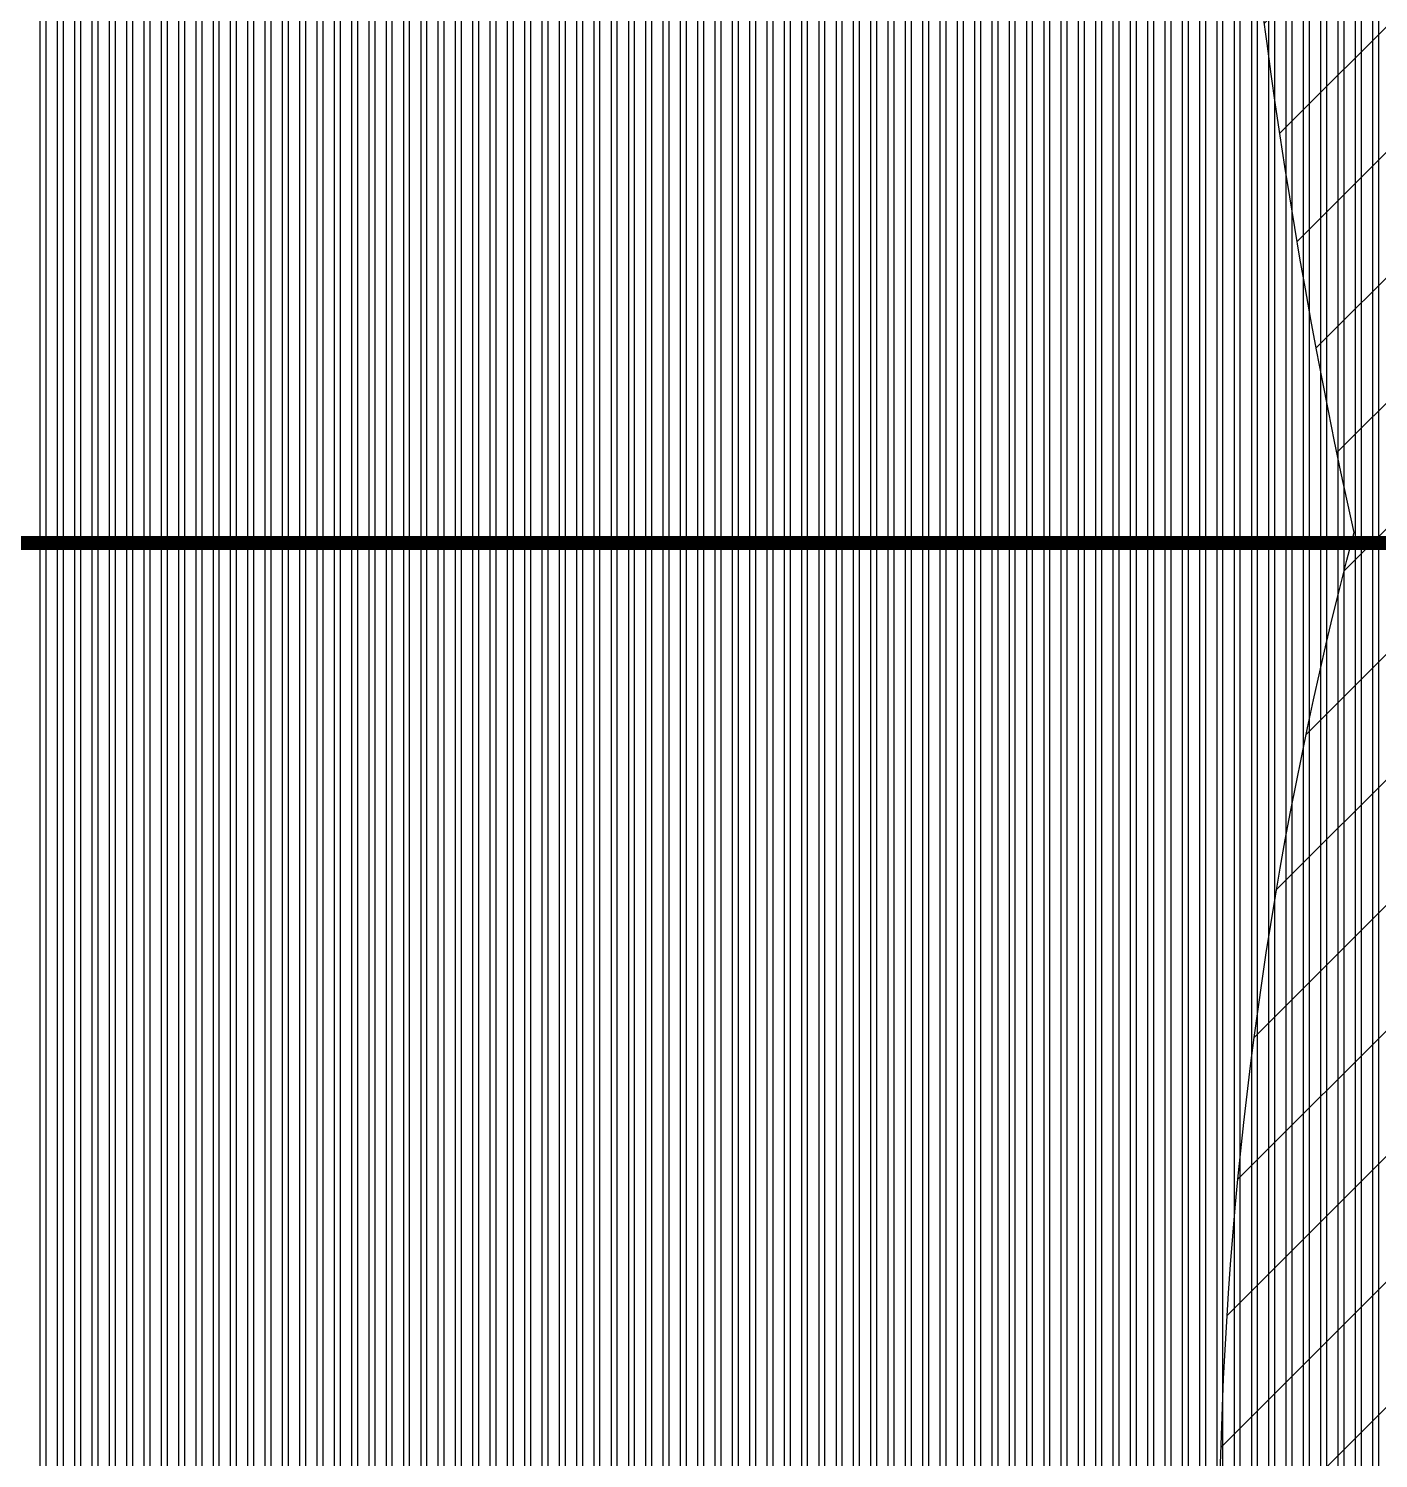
# Model space of a CAD drawing. Header units: millimetres. Extents: x -107267 to 109426, y -98906 to 83910.
# Drawn here: x 18106 to 22934, y -10897 to -5781 of the extents above; entities that cross this region are included whole.
import ezdxf

# ---------------------------------------------------------------- set-up
doc = ezdxf.new("R2010")
doc.units = ezdxf.units.MM
doc.linetypes.add('ACAD_ISO10W100', pattern=[18, 12, -3, 0, -3])
doc.layers.add('00 - ZONA DE PROTEÇÃO', color=4, linetype='Continuous')
doc.layers.add('Top (Plan) View-MISC', color=7, linetype='Continuous')
doc.layers.add('000-M3G-MALHA NOVA', color=5, linetype='ACAD_ISO10W100', lineweight=0)

# ---------------------------------------------------------------- blocks, each defined once
blk = doc.blocks.new('*U481')
at = {"layer": 'Top (Plan) View-MISC', "color": 0, "linetype": 'ByBlock', "lineweight": -2}
for p, q in [((18105.6, -7621.9), (18146.3, -7621.9)), ((18167.5, -7621.9), (18208.2, -7621.9)), ((18229.4, -7621.9), (18270.1, -7621.9)), ((18291.3, -7621.9), (18332, -7621.9)), ((18353.2, -7621.9), (18393.9, -7621.9)), ((18415.1, -7621.9), (18455.7, -7621.9)), ((18477, -7621.9), (18517.6, -7621.9)), ((18538.9, -7621.9), (18579.5, -7621.9)), ((18600.8, -7621.9), (18641.4, -7621.9)), ((18662.7, -7621.9), (18703.3, -7621.9)), ((18724.6, -7621.9), (18765.2, -7621.9)), ((18786.5, -7621.9), (18827.1, -7621.9)), ((18848.3, -7621.9), (18889, -7621.9)), ((18910.2, -7621.9), (18950.9, -7621.9)), ((18972.1, -7621.9), (19012.8, -7621.9)), ((19034, -7621.9), (19074.7, -7621.9)), ((19095.9, -7621.9), (19136.6, -7621.9)), ((19157.8, -7621.9), (19198.5, -7621.9)), ((19219.7, -7621.9), (19260.4, -7621.9)), ((19281.6, -7621.9), (19322.3, -7621.9)), ((19343.5, -7621.9), (19384.2, -7621.9)), ((19405.4, -7621.9), (19446.1, -7621.9)), ((19467.3, -7621.9), (19508, -7621.9)), ((19529.2, -7621.9), (19569.9, -7621.9)), ((19591.1, -7621.9), (19631.8, -7621.9)), ((19653, -7621.9), (19693.7, -7621.9)), ((19714.9, -7621.9), (19755.6, -7621.9)), ((19776.8, -7621.9), (19817.5, -7621.9)), ((19838.7, -7621.9), (19879.4, -7621.9)), ((19900.6, -7621.9), (19941.3, -7621.9)), ((19962.5, -7621.9), (20003.2, -7621.9)), ((20024.4, -7621.9), (20065.1, -7621.9)), ((20086.3, -7621.9), (20127, -7621.9)), ((20148.2, -7621.9), (20188.9, -7621.9)), ((20210.1, -7621.9), (20250.8, -7621.9)), ((20272, -7621.9), (20312.7, -7621.9)), ((20333.9, -7621.9), (20374.6, -7621.9)), ((20395.8, -7621.9), (20436.5, -7621.9)), ((20457.7, -7621.9), (20498.4, -7621.9)), ((20519.6, -7621.9), (20560.3, -7621.9)), ((20581.5, -7621.9), (20622.2, -7621.9)), ((20643.4, -7621.9), (20684.1, -7621.9)), ((20705.3, -7621.9), (20746, -7621.9)), ((20767.2, -7621.9), (20807.9, -7621.9)), ((20829.1, -7621.9), (20869.8, -7621.9)), ((20891, -7621.9), (20931.7, -7621.9)), ((20952.9, -7621.9), (20993.6, -7621.9)), ((21014.8, -7621.9), (21055.5, -7621.9)), ((21076.7, -7621.9), (21117.4, -7621.9)), ((21138.6, -7621.9), (21179.3, -7621.9)), ((21200.5, -7621.9), (21241.2, -7621.9)), ((21262.4, -7621.9), (21303.1, -7621.9)), ((21324.3, -7621.9), (21365, -7621.9)), ((21386.2, -7621.9), (21426.9, -7621.9)), ((21448.1, -7621.9), (21488.8, -7621.9)), ((21510, -7621.9), (21550.7, -7621.9)), ((21571.9, -7621.9), (21612.6, -7621.9)), ((21633.8, -7621.9), (21674.5, -7621.9)), ((21695.7, -7621.9), (21736.4, -7621.9)), ((21757.6, -7621.9), (21798.3, -7621.9)), ((21819.5, -7621.9), (21860.2, -7621.9)), ((21881.4, -7621.9), (21922.1, -7621.9)), ((21943.3, -7621.9), (21984, -7621.9)), ((22005.2, -7621.9), (22045.9, -7621.9)), ((22067.1, -7621.9), (22107.8, -7621.9)), ((22129, -7621.9), (22169.7, -7621.9)), ((22190.9, -7621.9), (22231.6, -7621.9)), ((22252.8, -7621.9), (22293.5, -7621.9)), ((22314.7, -7621.9), (22355.4, -7621.9)), ((22376.6, -7621.9), (22417.3, -7621.9)), ((22438.5, -7621.9), (22479.2, -7621.9)), ((22500.4, -7621.9), (22541.1, -7621.9)), ((22562.3, -7621.9), (22603, -7621.9)), ((22624.2, -7621.9), (22664.9, -7621.9)), ((22686.1, -7621.9), (22726.8, -7621.9)), ((22748, -7621.9), (22788.7, -7621.9)), ((22809.9, -7621.9), (22850.6, -7621.9)), ((22871.8, -7621.9), (22912.5, -7621.9))]:
    blk.add_line(p, q, dxfattribs=at)
blk = doc.blocks.new('*U492')
at = {"layer": 'Top (Plan) View-MISC', "color": 0, "linetype": 'ByBlock', "lineweight": -2}
for p, q in [((22912.5, -381.9), (22912.5, -7621.9)), ((22933.7, -381.9), (22933.7, -7621.9)), ((22912.5, -7621.9), (22912.5, -14861.9)), ((22912.5, -7621.9), (22933.7, -7621.9)), ((22933.7, -7621.9), (22933.7, -14861.9))]:
    blk.add_line(p, q, dxfattribs=at)
blk = doc.blocks.new('*U493')
at = {"layer": 'Top (Plan) View-MISC', "color": 0, "linetype": 'ByBlock', "lineweight": -2}
for p, q in [((22850.6, -381.9), (22850.6, -7621.9)), ((22871.8, -381.9), (22871.8, -7621.9)), ((22850.6, -7621.9), (22850.6, -14861.9)), ((22850.6, -7621.9), (22871.8, -7621.9)), ((22871.8, -7621.9), (22871.8, -14861.9))]:
    blk.add_line(p, q, dxfattribs=at)
blk = doc.blocks.new('*U494')
at = {"layer": 'Top (Plan) View-MISC', "color": 0, "linetype": 'ByBlock', "lineweight": -2}
for p, q in [((22788.7, -381.9), (22788.7, -7621.9)), ((22809.9, -381.9), (22809.9, -7621.9)), ((22788.7, -7621.9), (22788.7, -14861.9)), ((22788.7, -7621.9), (22809.9, -7621.9)), ((22809.9, -7621.9), (22809.9, -14861.9))]:
    blk.add_line(p, q, dxfattribs=at)
blk = doc.blocks.new('*U495')
at = {"layer": 'Top (Plan) View-MISC', "color": 0, "linetype": 'ByBlock', "lineweight": -2}
for p, q in [((22726.8, -381.9), (22726.8, -7621.9)), ((22748, -381.9), (22748, -7621.9)), ((22726.8, -7621.9), (22726.8, -14861.9)), ((22726.8, -7621.9), (22748, -7621.9)), ((22748, -7621.9), (22748, -14861.9))]:
    blk.add_line(p, q, dxfattribs=at)
blk = doc.blocks.new('*U496')
at = {"layer": 'Top (Plan) View-MISC', "color": 0, "linetype": 'ByBlock', "lineweight": -2}
for p, q in [((22664.9, -381.9), (22664.9, -7621.9)), ((22686.1, -381.9), (22686.1, -7621.9)), ((22664.9, -7621.9), (22664.9, -14861.9)), ((22664.9, -7621.9), (22686.1, -7621.9)), ((22686.1, -7621.9), (22686.1, -14861.9))]:
    blk.add_line(p, q, dxfattribs=at)
blk = doc.blocks.new('*U497')
at = {"layer": 'Top (Plan) View-MISC', "color": 0, "linetype": 'ByBlock', "lineweight": -2}
for p, q in [((22603, -381.9), (22603, -7621.9)), ((22624.2, -381.9), (22624.2, -7621.9)), ((22603, -7621.9), (22603, -14861.9)), ((22603, -7621.9), (22624.2, -7621.9)), ((22624.2, -7621.9), (22624.2, -14861.9))]:
    blk.add_line(p, q, dxfattribs=at)
blk = doc.blocks.new('*U498')
at = {"layer": 'Top (Plan) View-MISC', "color": 0, "linetype": 'ByBlock', "lineweight": -2}
for p, q in [((22541.1, -381.9), (22541.1, -7621.9)), ((22562.3, -381.9), (22562.3, -7621.9)), ((22541.1, -7621.9), (22541.1, -14861.9)), ((22541.1, -7621.9), (22562.3, -7621.9)), ((22562.3, -7621.9), (22562.3, -14861.9))]:
    blk.add_line(p, q, dxfattribs=at)
blk = doc.blocks.new('*U499')
at = {"layer": 'Top (Plan) View-MISC', "color": 0, "linetype": 'ByBlock', "lineweight": -2}
for p, q in [((22479.2, -381.9), (22479.2, -7621.9)), ((22500.4, -381.9), (22500.4, -7621.9)), ((22479.2, -7621.9), (22479.2, -14861.9)), ((22479.2, -7621.9), (22500.4, -7621.9)), ((22500.4, -7621.9), (22500.4, -14861.9))]:
    blk.add_line(p, q, dxfattribs=at)
blk = doc.blocks.new('*U500')
at = {"layer": 'Top (Plan) View-MISC', "color": 0, "linetype": 'ByBlock', "lineweight": -2}
for p, q in [((22417.3, -381.9), (22417.3, -7621.9)), ((22438.5, -381.9), (22438.5, -7621.9)), ((22417.3, -7621.9), (22417.3, -14861.9)), ((22417.3, -7621.9), (22438.5, -7621.9)), ((22438.5, -7621.9), (22438.5, -14861.9))]:
    blk.add_line(p, q, dxfattribs=at)
blk = doc.blocks.new('*U501')
at = {"layer": 'Top (Plan) View-MISC', "color": 0, "linetype": 'ByBlock', "lineweight": -2}
for p, q in [((22355.4, -381.9), (22355.4, -7621.9)), ((22376.6, -381.9), (22376.6, -7621.9)), ((22355.4, -7621.9), (22355.4, -14861.9)), ((22355.4, -7621.9), (22376.6, -7621.9)), ((22376.6, -7621.9), (22376.6, -14861.9))]:
    blk.add_line(p, q, dxfattribs=at)
blk = doc.blocks.new('*U502')
at = {"layer": 'Top (Plan) View-MISC', "color": 0, "linetype": 'ByBlock', "lineweight": -2}
for p, q in [((22293.5, -381.9), (22293.5, -7621.9)), ((22314.7, -381.9), (22314.7, -7621.9)), ((22293.5, -7621.9), (22293.5, -14861.9)), ((22293.5, -7621.9), (22314.7, -7621.9)), ((22314.7, -7621.9), (22314.7, -14861.9))]:
    blk.add_line(p, q, dxfattribs=at)
blk = doc.blocks.new('*U503')
at = {"layer": 'Top (Plan) View-MISC', "color": 0, "linetype": 'ByBlock', "lineweight": -2}
for p, q in [((22231.6, -381.9), (22231.6, -7621.9)), ((22252.8, -381.9), (22252.8, -7621.9)), ((22231.6, -7621.9), (22231.6, -14861.9)), ((22231.6, -7621.9), (22252.8, -7621.9)), ((22252.8, -7621.9), (22252.8, -14861.9))]:
    blk.add_line(p, q, dxfattribs=at)
blk = doc.blocks.new('*U504')
at = {"layer": 'Top (Plan) View-MISC', "color": 0, "linetype": 'ByBlock', "lineweight": -2}
for p, q in [((22169.7, -381.9), (22169.7, -7621.9)), ((22190.9, -381.9), (22190.9, -7621.9)), ((22169.7, -7621.9), (22169.7, -14861.9)), ((22169.7, -7621.9), (22190.9, -7621.9)), ((22190.9, -7621.9), (22190.9, -14861.9))]:
    blk.add_line(p, q, dxfattribs=at)
blk = doc.blocks.new('*U505')
at = {"layer": 'Top (Plan) View-MISC', "color": 0, "linetype": 'ByBlock', "lineweight": -2}
for p, q in [((22107.8, -381.9), (22107.8, -7621.9)), ((22129, -381.9), (22129, -7621.9)), ((22107.8, -7621.9), (22107.8, -14861.9)), ((22107.8, -7621.9), (22129, -7621.9)), ((22129, -7621.9), (22129, -14861.9))]:
    blk.add_line(p, q, dxfattribs=at)
blk = doc.blocks.new('*U506')
at = {"layer": 'Top (Plan) View-MISC', "color": 0, "linetype": 'ByBlock', "lineweight": -2}
for p, q in [((22045.9, -381.9), (22045.9, -7621.9)), ((22067.1, -381.9), (22067.1, -7621.9)), ((22045.9, -7621.9), (22045.9, -14861.9)), ((22045.9, -7621.9), (22067.1, -7621.9)), ((22067.1, -7621.9), (22067.1, -14861.9))]:
    blk.add_line(p, q, dxfattribs=at)
blk = doc.blocks.new('*U507')
at = {"layer": 'Top (Plan) View-MISC', "color": 0, "linetype": 'ByBlock', "lineweight": -2}
for p, q in [((21984, -381.9), (21984, -7621.9)), ((22005.2, -381.9), (22005.2, -7621.9)), ((21984, -7621.9), (21984, -14861.9)), ((21984, -7621.9), (22005.2, -7621.9)), ((22005.2, -7621.9), (22005.2, -14861.9))]:
    blk.add_line(p, q, dxfattribs=at)
blk = doc.blocks.new('*U508')
at = {"layer": 'Top (Plan) View-MISC', "color": 0, "linetype": 'ByBlock', "lineweight": -2}
for p, q in [((21922.1, -381.9), (21922.1, -7621.9)), ((21943.3, -381.9), (21943.3, -7621.9)), ((21922.1, -7621.9), (21922.1, -14861.9)), ((21922.1, -7621.9), (21943.3, -7621.9)), ((21943.3, -7621.9), (21943.3, -14861.9))]:
    blk.add_line(p, q, dxfattribs=at)
blk = doc.blocks.new('*U509')
at = {"layer": 'Top (Plan) View-MISC', "color": 0, "linetype": 'ByBlock', "lineweight": -2}
for p, q in [((21860.2, -381.9), (21860.2, -7621.9)), ((21881.4, -381.9), (21881.4, -7621.9)), ((21860.2, -7621.9), (21860.2, -14861.9)), ((21860.2, -7621.9), (21881.4, -7621.9)), ((21881.4, -7621.9), (21881.4, -14861.9))]:
    blk.add_line(p, q, dxfattribs=at)
blk = doc.blocks.new('*U510')
at = {"layer": 'Top (Plan) View-MISC', "color": 0, "linetype": 'ByBlock', "lineweight": -2}
for p, q in [((21798.3, -381.9), (21798.3, -7621.9)), ((21819.5, -381.9), (21819.5, -7621.9)), ((21798.3, -7621.9), (21798.3, -14861.9)), ((21798.3, -7621.9), (21819.5, -7621.9)), ((21819.5, -7621.9), (21819.5, -14861.9))]:
    blk.add_line(p, q, dxfattribs=at)
blk = doc.blocks.new('*U511')
at = {"layer": 'Top (Plan) View-MISC', "color": 0, "linetype": 'ByBlock', "lineweight": -2}
for p, q in [((21736.4, -381.9), (21736.4, -7621.9)), ((21757.6, -381.9), (21757.6, -7621.9)), ((21736.4, -7621.9), (21736.4, -14861.9)), ((21736.4, -7621.9), (21757.6, -7621.9)), ((21757.6, -7621.9), (21757.6, -14861.9))]:
    blk.add_line(p, q, dxfattribs=at)
blk = doc.blocks.new('*U512')
at = {"layer": 'Top (Plan) View-MISC', "color": 0, "linetype": 'ByBlock', "lineweight": -2}
for p, q in [((21674.5, -381.9), (21674.5, -7621.9)), ((21695.7, -381.9), (21695.7, -7621.9)), ((21674.5, -7621.9), (21674.5, -14861.9)), ((21674.5, -7621.9), (21695.7, -7621.9)), ((21695.7, -7621.9), (21695.7, -14861.9))]:
    blk.add_line(p, q, dxfattribs=at)
blk = doc.blocks.new('*U513')
at = {"layer": 'Top (Plan) View-MISC', "color": 0, "linetype": 'ByBlock', "lineweight": -2}
for p, q in [((21612.6, -381.9), (21612.6, -7621.9)), ((21633.8, -381.9), (21633.8, -7621.9)), ((21612.6, -7621.9), (21612.6, -14861.9)), ((21612.6, -7621.9), (21633.8, -7621.9)), ((21633.8, -7621.9), (21633.8, -14861.9))]:
    blk.add_line(p, q, dxfattribs=at)
blk = doc.blocks.new('*U514')
at = {"layer": 'Top (Plan) View-MISC', "color": 0, "linetype": 'ByBlock', "lineweight": -2}
for p, q in [((21550.7, -381.9), (21550.7, -7621.9)), ((21571.9, -381.9), (21571.9, -7621.9)), ((21550.7, -7621.9), (21550.7, -14861.9)), ((21550.7, -7621.9), (21571.9, -7621.9)), ((21571.9, -7621.9), (21571.9, -14861.9))]:
    blk.add_line(p, q, dxfattribs=at)
blk = doc.blocks.new('*U515')
at = {"layer": 'Top (Plan) View-MISC', "color": 0, "linetype": 'ByBlock', "lineweight": -2}
for p, q in [((21488.8, -381.9), (21488.8, -7621.9)), ((21510, -381.9), (21510, -7621.9)), ((21488.8, -7621.9), (21488.8, -14861.9)), ((21488.8, -7621.9), (21510, -7621.9)), ((21510, -7621.9), (21510, -14861.9))]:
    blk.add_line(p, q, dxfattribs=at)
blk = doc.blocks.new('*U516')
at = {"layer": 'Top (Plan) View-MISC', "color": 0, "linetype": 'ByBlock', "lineweight": -2}
for p, q in [((21426.9, -381.9), (21426.9, -7621.9)), ((21448.1, -381.9), (21448.1, -7621.9)), ((21426.9, -7621.9), (21426.9, -14861.9)), ((21426.9, -7621.9), (21448.1, -7621.9)), ((21448.1, -7621.9), (21448.1, -14861.9))]:
    blk.add_line(p, q, dxfattribs=at)
blk = doc.blocks.new('*U517')
at = {"layer": 'Top (Plan) View-MISC', "color": 0, "linetype": 'ByBlock', "lineweight": -2}
for p, q in [((21365, -381.9), (21365, -7621.9)), ((21386.2, -381.9), (21386.2, -7621.9)), ((21365, -7621.9), (21365, -14861.9)), ((21365, -7621.9), (21386.2, -7621.9)), ((21386.2, -7621.9), (21386.2, -14861.9))]:
    blk.add_line(p, q, dxfattribs=at)
blk = doc.blocks.new('*U518')
at = {"layer": 'Top (Plan) View-MISC', "color": 0, "linetype": 'ByBlock', "lineweight": -2}
for p, q in [((21303.1, -381.9), (21303.1, -7621.9)), ((21324.3, -381.9), (21324.3, -7621.9)), ((21303.1, -7621.9), (21303.1, -14861.9)), ((21303.1, -7621.9), (21324.3, -7621.9)), ((21324.3, -7621.9), (21324.3, -14861.9))]:
    blk.add_line(p, q, dxfattribs=at)
blk = doc.blocks.new('*U519')
at = {"layer": 'Top (Plan) View-MISC', "color": 0, "linetype": 'ByBlock', "lineweight": -2}
for p, q in [((21241.2, -381.9), (21241.2, -7621.9)), ((21262.4, -381.9), (21262.4, -7621.9)), ((21241.2, -7621.9), (21241.2, -14861.9)), ((21241.2, -7621.9), (21262.4, -7621.9)), ((21262.4, -7621.9), (21262.4, -14861.9))]:
    blk.add_line(p, q, dxfattribs=at)
blk = doc.blocks.new('*U520')
at = {"layer": 'Top (Plan) View-MISC', "color": 0, "linetype": 'ByBlock', "lineweight": -2}
for p, q in [((21179.3, -381.9), (21179.3, -7621.9)), ((21200.5, -381.9), (21200.5, -7621.9)), ((21179.3, -7621.9), (21179.3, -14861.9)), ((21179.3, -7621.9), (21200.5, -7621.9)), ((21200.5, -7621.9), (21200.5, -14861.9))]:
    blk.add_line(p, q, dxfattribs=at)
blk = doc.blocks.new('*U521')
at = {"layer": 'Top (Plan) View-MISC', "color": 0, "linetype": 'ByBlock', "lineweight": -2}
for p, q in [((21117.4, -381.9), (21117.4, -7621.9)), ((21138.6, -381.9), (21138.6, -7621.9)), ((21117.4, -7621.9), (21117.4, -14861.9)), ((21117.4, -7621.9), (21138.6, -7621.9)), ((21138.6, -7621.9), (21138.6, -14861.9))]:
    blk.add_line(p, q, dxfattribs=at)
blk = doc.blocks.new('*U522')
at = {"layer": 'Top (Plan) View-MISC', "color": 0, "linetype": 'ByBlock', "lineweight": -2}
for p, q in [((21055.5, -381.9), (21055.5, -7621.9)), ((21076.7, -381.9), (21076.7, -7621.9)), ((21055.5, -7621.9), (21055.5, -14861.9)), ((21055.5, -7621.9), (21076.7, -7621.9)), ((21076.7, -7621.9), (21076.7, -14861.9))]:
    blk.add_line(p, q, dxfattribs=at)
blk = doc.blocks.new('*U523')
at = {"layer": 'Top (Plan) View-MISC', "color": 0, "linetype": 'ByBlock', "lineweight": -2}
for p, q in [((20993.6, -381.9), (20993.6, -7621.9)), ((21014.8, -381.9), (21014.8, -7621.9)), ((20993.6, -7621.9), (20993.6, -14861.9)), ((20993.6, -7621.9), (21014.8, -7621.9)), ((21014.8, -7621.9), (21014.8, -14861.9))]:
    blk.add_line(p, q, dxfattribs=at)
blk = doc.blocks.new('*U524')
at = {"layer": 'Top (Plan) View-MISC', "color": 0, "linetype": 'ByBlock', "lineweight": -2}
for p, q in [((20931.7, -381.9), (20931.7, -7621.9)), ((20952.9, -381.9), (20952.9, -7621.9)), ((20931.7, -7621.9), (20931.7, -14861.9)), ((20931.7, -7621.9), (20952.9, -7621.9)), ((20952.9, -7621.9), (20952.9, -14861.9))]:
    blk.add_line(p, q, dxfattribs=at)
blk = doc.blocks.new('*U525')
at = {"layer": 'Top (Plan) View-MISC', "color": 0, "linetype": 'ByBlock', "lineweight": -2}
for p, q in [((20869.8, -381.9), (20869.8, -7621.9)), ((20891, -381.9), (20891, -7621.9)), ((20869.8, -7621.9), (20869.8, -14861.9)), ((20869.8, -7621.9), (20891, -7621.9)), ((20891, -7621.9), (20891, -14861.9))]:
    blk.add_line(p, q, dxfattribs=at)
blk = doc.blocks.new('*U526')
at = {"layer": 'Top (Plan) View-MISC', "color": 0, "linetype": 'ByBlock', "lineweight": -2}
for p, q in [((20807.9, -381.9), (20807.9, -7621.9)), ((20829.1, -381.9), (20829.1, -7621.9)), ((20807.9, -7621.9), (20807.9, -14861.9)), ((20807.9, -7621.9), (20829.1, -7621.9)), ((20829.1, -7621.9), (20829.1, -14861.9))]:
    blk.add_line(p, q, dxfattribs=at)
blk = doc.blocks.new('*U527')
at = {"layer": 'Top (Plan) View-MISC', "color": 0, "linetype": 'ByBlock', "lineweight": -2}
for p, q in [((20746, -381.9), (20746, -7621.9)), ((20767.2, -381.9), (20767.2, -7621.9)), ((20746, -7621.9), (20746, -14861.9)), ((20746, -7621.9), (20767.2, -7621.9)), ((20767.2, -7621.9), (20767.2, -14861.9))]:
    blk.add_line(p, q, dxfattribs=at)
blk = doc.blocks.new('*U528')
at = {"layer": 'Top (Plan) View-MISC', "color": 0, "linetype": 'ByBlock', "lineweight": -2}
for p, q in [((20684.1, -381.9), (20684.1, -7621.9)), ((20705.3, -381.9), (20705.3, -7621.9)), ((20684.1, -7621.9), (20684.1, -14861.9)), ((20684.1, -7621.9), (20705.3, -7621.9)), ((20705.3, -7621.9), (20705.3, -14861.9))]:
    blk.add_line(p, q, dxfattribs=at)
blk = doc.blocks.new('*U529')
at = {"layer": 'Top (Plan) View-MISC', "color": 0, "linetype": 'ByBlock', "lineweight": -2}
for p, q in [((20622.2, -381.9), (20622.2, -7621.9)), ((20643.4, -381.9), (20643.4, -7621.9)), ((20622.2, -7621.9), (20622.2, -14861.9)), ((20622.2, -7621.9), (20643.4, -7621.9)), ((20643.4, -7621.9), (20643.4, -14861.9))]:
    blk.add_line(p, q, dxfattribs=at)
blk = doc.blocks.new('*U530')
at = {"layer": 'Top (Plan) View-MISC', "color": 0, "linetype": 'ByBlock', "lineweight": -2}
for p, q in [((20560.3, -381.9), (20560.3, -7621.9)), ((20581.5, -381.9), (20581.5, -7621.9)), ((20560.3, -7621.9), (20560.3, -14861.9)), ((20560.3, -7621.9), (20581.5, -7621.9)), ((20581.5, -7621.9), (20581.5, -14861.9))]:
    blk.add_line(p, q, dxfattribs=at)
blk = doc.blocks.new('*U531')
at = {"layer": 'Top (Plan) View-MISC', "color": 0, "linetype": 'ByBlock', "lineweight": -2}
for p, q in [((20498.4, -381.9), (20498.4, -7621.9)), ((20519.6, -381.9), (20519.6, -7621.9)), ((20498.4, -7621.9), (20498.4, -14861.9)), ((20498.4, -7621.9), (20519.6, -7621.9)), ((20519.6, -7621.9), (20519.6, -14861.9))]:
    blk.add_line(p, q, dxfattribs=at)
blk = doc.blocks.new('*U532')
at = {"layer": 'Top (Plan) View-MISC', "color": 0, "linetype": 'ByBlock', "lineweight": -2}
for p, q in [((20436.5, -381.9), (20436.5, -7621.9)), ((20457.7, -381.9), (20457.7, -7621.9)), ((20436.5, -7621.9), (20436.5, -14861.9)), ((20436.5, -7621.9), (20457.7, -7621.9)), ((20457.7, -7621.9), (20457.7, -14861.9))]:
    blk.add_line(p, q, dxfattribs=at)
blk = doc.blocks.new('*U533')
at = {"layer": 'Top (Plan) View-MISC', "color": 0, "linetype": 'ByBlock', "lineweight": -2}
for p, q in [((20374.6, -381.9), (20374.6, -7621.9)), ((20395.8, -381.9), (20395.8, -7621.9)), ((20374.6, -7621.9), (20374.6, -14861.9)), ((20374.6, -7621.9), (20395.8, -7621.9)), ((20395.8, -7621.9), (20395.8, -14861.9))]:
    blk.add_line(p, q, dxfattribs=at)
blk = doc.blocks.new('*U534')
at = {"layer": 'Top (Plan) View-MISC', "color": 0, "linetype": 'ByBlock', "lineweight": -2}
for p, q in [((20312.7, -381.9), (20312.7, -7621.9)), ((20333.9, -381.9), (20333.9, -7621.9)), ((20312.7, -7621.9), (20312.7, -14861.9)), ((20312.7, -7621.9), (20333.9, -7621.9)), ((20333.9, -7621.9), (20333.9, -14861.9))]:
    blk.add_line(p, q, dxfattribs=at)
blk = doc.blocks.new('*U535')
at = {"layer": 'Top (Plan) View-MISC', "color": 0, "linetype": 'ByBlock', "lineweight": -2}
for p, q in [((20250.8, -381.9), (20250.8, -7621.9)), ((20272, -381.9), (20272, -7621.9)), ((20250.8, -7621.9), (20250.8, -14861.9)), ((20250.8, -7621.9), (20272, -7621.9)), ((20272, -7621.9), (20272, -14861.9))]:
    blk.add_line(p, q, dxfattribs=at)
blk = doc.blocks.new('*U536')
at = {"layer": 'Top (Plan) View-MISC', "color": 0, "linetype": 'ByBlock', "lineweight": -2}
for p, q in [((20188.9, -381.9), (20188.9, -7621.9)), ((20210.1, -381.9), (20210.1, -7621.9)), ((20188.9, -7621.9), (20188.9, -14861.9)), ((20188.9, -7621.9), (20210.1, -7621.9)), ((20210.1, -7621.9), (20210.1, -14861.9))]:
    blk.add_line(p, q, dxfattribs=at)
blk = doc.blocks.new('*U537')
at = {"layer": 'Top (Plan) View-MISC', "color": 0, "linetype": 'ByBlock', "lineweight": -2}
for p, q in [((20127, -381.9), (20127, -7621.9)), ((20148.2, -381.9), (20148.2, -7621.9)), ((20127, -7621.9), (20127, -14861.9)), ((20127, -7621.9), (20148.2, -7621.9)), ((20148.2, -7621.9), (20148.2, -14861.9))]:
    blk.add_line(p, q, dxfattribs=at)
blk = doc.blocks.new('*U538')
at = {"layer": 'Top (Plan) View-MISC', "color": 0, "linetype": 'ByBlock', "lineweight": -2}
for p, q in [((20065.1, -381.9), (20065.1, -7621.9)), ((20086.3, -381.9), (20086.3, -7621.9)), ((20065.1, -7621.9), (20065.1, -14861.9)), ((20065.1, -7621.9), (20086.3, -7621.9)), ((20086.3, -7621.9), (20086.3, -14861.9))]:
    blk.add_line(p, q, dxfattribs=at)
blk = doc.blocks.new('*U539')
at = {"layer": 'Top (Plan) View-MISC', "color": 0, "linetype": 'ByBlock', "lineweight": -2}
for p, q in [((20003.2, -381.9), (20003.2, -7621.9)), ((20024.4, -381.9), (20024.4, -7621.9)), ((20003.2, -7621.9), (20003.2, -14861.9)), ((20003.2, -7621.9), (20024.4, -7621.9)), ((20024.4, -7621.9), (20024.4, -14861.9))]:
    blk.add_line(p, q, dxfattribs=at)
blk = doc.blocks.new('*U540')
at = {"layer": 'Top (Plan) View-MISC', "color": 0, "linetype": 'ByBlock', "lineweight": -2}
for p, q in [((19941.3, -381.9), (19941.3, -7621.9)), ((19962.5, -381.9), (19962.5, -7621.9)), ((19941.3, -7621.9), (19941.3, -14861.9)), ((19941.3, -7621.9), (19962.5, -7621.9)), ((19962.5, -7621.9), (19962.5, -14861.9))]:
    blk.add_line(p, q, dxfattribs=at)
blk = doc.blocks.new('*U541')
at = {"layer": 'Top (Plan) View-MISC', "color": 0, "linetype": 'ByBlock', "lineweight": -2}
for p, q in [((19879.4, -381.9), (19879.4, -7621.9)), ((19900.6, -381.9), (19900.6, -7621.9)), ((19879.4, -7621.9), (19879.4, -14861.9)), ((19879.4, -7621.9), (19900.6, -7621.9)), ((19900.6, -7621.9), (19900.6, -14861.9))]:
    blk.add_line(p, q, dxfattribs=at)
blk = doc.blocks.new('*U542')
at = {"layer": 'Top (Plan) View-MISC', "color": 0, "linetype": 'ByBlock', "lineweight": -2}
for p, q in [((19817.5, -381.9), (19817.5, -7621.9)), ((19838.7, -381.9), (19838.7, -7621.9)), ((19817.5, -7621.9), (19817.5, -14861.9)), ((19817.5, -7621.9), (19838.7, -7621.9)), ((19838.7, -7621.9), (19838.7, -14861.9))]:
    blk.add_line(p, q, dxfattribs=at)
blk = doc.blocks.new('*U543')
at = {"layer": 'Top (Plan) View-MISC', "color": 0, "linetype": 'ByBlock', "lineweight": -2}
for p, q in [((19755.6, -381.9), (19755.6, -7621.9)), ((19776.8, -381.9), (19776.8, -7621.9)), ((19755.6, -7621.9), (19755.6, -14861.9)), ((19755.6, -7621.9), (19776.8, -7621.9)), ((19776.8, -7621.9), (19776.8, -14861.9))]:
    blk.add_line(p, q, dxfattribs=at)
blk = doc.blocks.new('*U544')
at = {"layer": 'Top (Plan) View-MISC', "color": 0, "linetype": 'ByBlock', "lineweight": -2}
for p, q in [((19693.7, -381.9), (19693.7, -7621.9)), ((19714.9, -381.9), (19714.9, -7621.9)), ((19693.7, -7621.9), (19693.7, -14861.9)), ((19693.7, -7621.9), (19714.9, -7621.9)), ((19714.9, -7621.9), (19714.9, -14861.9))]:
    blk.add_line(p, q, dxfattribs=at)
blk = doc.blocks.new('*U545')
at = {"layer": 'Top (Plan) View-MISC', "color": 0, "linetype": 'ByBlock', "lineweight": -2}
for p, q in [((19631.8, -381.9), (19631.8, -7621.9)), ((19653, -381.9), (19653, -7621.9)), ((19631.8, -7621.9), (19631.8, -14861.9)), ((19631.8, -7621.9), (19653, -7621.9)), ((19653, -7621.9), (19653, -14861.9))]:
    blk.add_line(p, q, dxfattribs=at)
blk = doc.blocks.new('*U546')
at = {"layer": 'Top (Plan) View-MISC', "color": 0, "linetype": 'ByBlock', "lineweight": -2}
for p, q in [((19569.9, -381.9), (19569.9, -7621.9)), ((19591.1, -381.9), (19591.1, -7621.9)), ((19569.9, -7621.9), (19569.9, -14861.9)), ((19569.9, -7621.9), (19591.1, -7621.9)), ((19591.1, -7621.9), (19591.1, -14861.9))]:
    blk.add_line(p, q, dxfattribs=at)
blk = doc.blocks.new('*U547')
at = {"layer": 'Top (Plan) View-MISC', "color": 0, "linetype": 'ByBlock', "lineweight": -2}
for p, q in [((19508, -381.9), (19508, -7621.9)), ((19529.2, -381.9), (19529.2, -7621.9)), ((19508, -7621.9), (19508, -14861.9)), ((19508, -7621.9), (19529.2, -7621.9)), ((19529.2, -7621.9), (19529.2, -14861.9))]:
    blk.add_line(p, q, dxfattribs=at)
blk = doc.blocks.new('*U548')
at = {"layer": 'Top (Plan) View-MISC', "color": 0, "linetype": 'ByBlock', "lineweight": -2}
for p, q in [((19446.1, -381.9), (19446.1, -7621.9)), ((19467.3, -381.9), (19467.3, -7621.9)), ((19446.1, -7621.9), (19446.1, -14861.9)), ((19446.1, -7621.9), (19467.3, -7621.9)), ((19467.3, -7621.9), (19467.3, -14861.9))]:
    blk.add_line(p, q, dxfattribs=at)
blk = doc.blocks.new('*U549')
at = {"layer": 'Top (Plan) View-MISC', "color": 0, "linetype": 'ByBlock', "lineweight": -2}
for p, q in [((19384.2, -381.9), (19384.2, -7621.9)), ((19405.4, -381.9), (19405.4, -7621.9)), ((19384.2, -7621.9), (19384.2, -14861.9)), ((19384.2, -7621.9), (19405.4, -7621.9)), ((19405.4, -7621.9), (19405.4, -14861.9))]:
    blk.add_line(p, q, dxfattribs=at)
blk = doc.blocks.new('*U550')
at = {"layer": 'Top (Plan) View-MISC', "color": 0, "linetype": 'ByBlock', "lineweight": -2}
for p, q in [((19322.3, -381.9), (19322.3, -7621.9)), ((19343.5, -381.9), (19343.5, -7621.9)), ((19322.3, -7621.9), (19322.3, -14861.9)), ((19322.3, -7621.9), (19343.5, -7621.9)), ((19343.5, -7621.9), (19343.5, -14861.9))]:
    blk.add_line(p, q, dxfattribs=at)
blk = doc.blocks.new('*U551')
at = {"layer": 'Top (Plan) View-MISC', "color": 0, "linetype": 'ByBlock', "lineweight": -2}
for p, q in [((19260.4, -381.9), (19260.4, -7621.9)), ((19281.6, -381.9), (19281.6, -7621.9)), ((19260.4, -7621.9), (19260.4, -14861.9)), ((19260.4, -7621.9), (19281.6, -7621.9)), ((19281.6, -7621.9), (19281.6, -14861.9))]:
    blk.add_line(p, q, dxfattribs=at)
blk = doc.blocks.new('*U552')
at = {"layer": 'Top (Plan) View-MISC', "color": 0, "linetype": 'ByBlock', "lineweight": -2}
for p, q in [((19198.5, -381.9), (19198.5, -7621.9)), ((19219.7, -381.9), (19219.7, -7621.9)), ((19198.5, -7621.9), (19198.5, -14861.9)), ((19198.5, -7621.9), (19219.7, -7621.9)), ((19219.7, -7621.9), (19219.7, -14861.9))]:
    blk.add_line(p, q, dxfattribs=at)
blk = doc.blocks.new('*U553')
at = {"layer": 'Top (Plan) View-MISC', "color": 0, "linetype": 'ByBlock', "lineweight": -2}
for p, q in [((19136.6, -381.9), (19136.6, -7621.9)), ((19157.8, -381.9), (19157.8, -7621.9)), ((19136.6, -7621.9), (19136.6, -14861.9)), ((19136.6, -7621.9), (19157.8, -7621.9)), ((19157.8, -7621.9), (19157.8, -14861.9))]:
    blk.add_line(p, q, dxfattribs=at)
blk = doc.blocks.new('*U554')
at = {"layer": 'Top (Plan) View-MISC', "color": 0, "linetype": 'ByBlock', "lineweight": -2}
for p, q in [((19074.7, -381.9), (19074.7, -7621.9)), ((19095.9, -381.9), (19095.9, -7621.9)), ((19074.7, -7621.9), (19074.7, -14861.9)), ((19074.7, -7621.9), (19095.9, -7621.9)), ((19095.9, -7621.9), (19095.9, -14861.9))]:
    blk.add_line(p, q, dxfattribs=at)
blk = doc.blocks.new('*U555')
at = {"layer": 'Top (Plan) View-MISC', "color": 0, "linetype": 'ByBlock', "lineweight": -2}
for p, q in [((19012.8, -381.9), (19012.8, -7621.9)), ((19034, -381.9), (19034, -7621.9)), ((19012.8, -7621.9), (19012.8, -14861.9)), ((19012.8, -7621.9), (19034, -7621.9)), ((19034, -7621.9), (19034, -14861.9))]:
    blk.add_line(p, q, dxfattribs=at)
blk = doc.blocks.new('*U556')
at = {"layer": 'Top (Plan) View-MISC', "color": 0, "linetype": 'ByBlock', "lineweight": -2}
for p, q in [((18950.9, -381.9), (18950.9, -7621.9)), ((18972.1, -381.9), (18972.1, -7621.9)), ((18950.9, -7621.9), (18950.9, -14861.9)), ((18950.9, -7621.9), (18972.1, -7621.9)), ((18972.1, -7621.9), (18972.1, -14861.9))]:
    blk.add_line(p, q, dxfattribs=at)
blk = doc.blocks.new('*U557')
at = {"layer": 'Top (Plan) View-MISC', "color": 0, "linetype": 'ByBlock', "lineweight": -2}
for p, q in [((18889, -381.9), (18889, -7621.9)), ((18910.2, -381.9), (18910.2, -7621.9)), ((18889, -7621.9), (18889, -14861.9)), ((18889, -7621.9), (18910.2, -7621.9)), ((18910.2, -7621.9), (18910.2, -14861.9))]:
    blk.add_line(p, q, dxfattribs=at)
blk = doc.blocks.new('*U558')
at = {"layer": 'Top (Plan) View-MISC', "color": 0, "linetype": 'ByBlock', "lineweight": -2}
for p, q in [((18827.1, -381.9), (18827.1, -7621.9)), ((18848.3, -381.9), (18848.3, -7621.9)), ((18827.1, -7621.9), (18827.1, -14861.9)), ((18827.1, -7621.9), (18848.3, -7621.9)), ((18848.3, -7621.9), (18848.3, -14861.9))]:
    blk.add_line(p, q, dxfattribs=at)
blk = doc.blocks.new('*U559')
at = {"layer": 'Top (Plan) View-MISC', "color": 0, "linetype": 'ByBlock', "lineweight": -2}
for p, q in [((18765.2, -381.9), (18765.2, -7621.9)), ((18786.5, -381.9), (18786.5, -7621.9)), ((18765.2, -7621.9), (18765.2, -14861.9)), ((18765.2, -7621.9), (18786.5, -7621.9)), ((18786.5, -7621.9), (18786.5, -14861.9))]:
    blk.add_line(p, q, dxfattribs=at)
blk = doc.blocks.new('*U560')
at = {"layer": 'Top (Plan) View-MISC', "color": 0, "linetype": 'ByBlock', "lineweight": -2}
for p, q in [((18703.3, -381.9), (18703.3, -7621.9)), ((18724.6, -381.9), (18724.6, -7621.9)), ((18703.3, -7621.9), (18703.3, -14861.9)), ((18703.3, -7621.9), (18724.6, -7621.9)), ((18724.6, -7621.9), (18724.6, -14861.9))]:
    blk.add_line(p, q, dxfattribs=at)
blk = doc.blocks.new('*U561')
at = {"layer": 'Top (Plan) View-MISC', "color": 0, "linetype": 'ByBlock', "lineweight": -2}
for p, q in [((18641.4, -381.9), (18641.4, -7621.9)), ((18662.7, -381.9), (18662.7, -7621.9)), ((18641.4, -7621.9), (18641.4, -14861.9)), ((18641.4, -7621.9), (18662.7, -7621.9)), ((18662.7, -7621.9), (18662.7, -14861.9))]:
    blk.add_line(p, q, dxfattribs=at)
blk = doc.blocks.new('*U562')
at = {"layer": 'Top (Plan) View-MISC', "color": 0, "linetype": 'ByBlock', "lineweight": -2}
for p, q in [((18579.5, -381.9), (18579.5, -7621.9)), ((18600.8, -381.9), (18600.8, -7621.9)), ((18579.5, -7621.9), (18579.5, -14861.9)), ((18579.5, -7621.9), (18600.8, -7621.9)), ((18600.8, -7621.9), (18600.8, -14861.9))]:
    blk.add_line(p, q, dxfattribs=at)
blk = doc.blocks.new('*U563')
at = {"layer": 'Top (Plan) View-MISC', "color": 0, "linetype": 'ByBlock', "lineweight": -2}
for p, q in [((18517.6, -381.9), (18517.6, -7621.9)), ((18538.9, -381.9), (18538.9, -7621.9)), ((18517.6, -7621.9), (18517.6, -14861.9)), ((18517.6, -7621.9), (18538.9, -7621.9)), ((18538.9, -7621.9), (18538.9, -14861.9))]:
    blk.add_line(p, q, dxfattribs=at)
blk = doc.blocks.new('*U564')
at = {"layer": 'Top (Plan) View-MISC', "color": 0, "linetype": 'ByBlock', "lineweight": -2}
for p, q in [((18455.7, -381.9), (18455.7, -7621.9)), ((18477, -381.9), (18477, -7621.9)), ((18455.7, -7621.9), (18455.7, -14861.9)), ((18455.7, -7621.9), (18477, -7621.9)), ((18477, -7621.9), (18477, -14861.9))]:
    blk.add_line(p, q, dxfattribs=at)
blk = doc.blocks.new('*U565')
at = {"layer": 'Top (Plan) View-MISC', "color": 0, "linetype": 'ByBlock', "lineweight": -2}
for p, q in [((18393.9, -381.9), (18393.9, -7621.9)), ((18415.1, -381.9), (18415.1, -7621.9)), ((18393.9, -7621.9), (18393.9, -14861.9)), ((18393.9, -7621.9), (18415.1, -7621.9)), ((18415.1, -7621.9), (18415.1, -14861.9))]:
    blk.add_line(p, q, dxfattribs=at)
blk = doc.blocks.new('*U566')
at = {"layer": 'Top (Plan) View-MISC', "color": 0, "linetype": 'ByBlock', "lineweight": -2}
for p, q in [((18332, -381.9), (18332, -7621.9)), ((18353.2, -381.9), (18353.2, -7621.9)), ((18332, -7621.9), (18332, -14861.9)), ((18332, -7621.9), (18353.2, -7621.9)), ((18353.2, -7621.9), (18353.2, -14861.9))]:
    blk.add_line(p, q, dxfattribs=at)
blk = doc.blocks.new('*U567')
at = {"layer": 'Top (Plan) View-MISC', "color": 0, "linetype": 'ByBlock', "lineweight": -2}
for p, q in [((18270.1, -381.9), (18270.1, -7621.9)), ((18291.3, -381.9), (18291.3, -7621.9)), ((18270.1, -7621.9), (18270.1, -14861.9)), ((18270.1, -7621.9), (18291.3, -7621.9)), ((18291.3, -7621.9), (18291.3, -14861.9))]:
    blk.add_line(p, q, dxfattribs=at)
blk = doc.blocks.new('*U568')
at = {"layer": 'Top (Plan) View-MISC', "color": 0, "linetype": 'ByBlock', "lineweight": -2}
for p, q in [((18208.2, -381.9), (18208.2, -7621.9)), ((18229.4, -381.9), (18229.4, -7621.9)), ((18208.2, -7621.9), (18208.2, -14861.9)), ((18208.2, -7621.9), (18229.4, -7621.9)), ((18229.4, -7621.9), (18229.4, -14861.9))]:
    blk.add_line(p, q, dxfattribs=at)
blk = doc.blocks.new('*U569')
at = {"layer": 'Top (Plan) View-MISC', "color": 0, "linetype": 'ByBlock', "lineweight": -2}
for p, q in [((18146.3, -381.9), (18146.3, -7621.9)), ((18167.5, -381.9), (18167.5, -7621.9)), ((18146.3, -7621.9), (18146.3, -14861.9)), ((18146.3, -7621.9), (18167.5, -7621.9)), ((18167.5, -7621.9), (18167.5, -14861.9))]:
    blk.add_line(p, q, dxfattribs=at)

msp = doc.modelspace()

# ---------------------------------------------------------------- hatches: boundary and pattern name
at = {"layer": '00 - ZONA DE PROTEÇÃO'}
h = msp.add_hatch(dxfattribs=at)
h.set_pattern_fill('ANSI31', color=256, scale=100)
h.paths.add_polyline_path([(-13707.5, -10990.4, -0.186516), (-13820.6, -14966.5, 0.414214), (-13179.3, -15607.9, -0.104933), (-3151, -15607.9, -0.09784), (6816.5, -15607.9, -0.097708), (16816.5, -15607.9, -0.143023), (23528.8, -15599.5, 0.414214), (24170.1, -14958.2, -0.142426), (24170.1, -7613.3, -0.10484), (23957.5, 478.5, 0.414214), (23316.2, 1119.8, -0.093557), (16807.7, 577.3, -0.082777), (6855.7, 562.6, -0.082236), (-3141.3, 575.6, -0.08359), (-13132.3, 575.6, -0.101166), (-21195.5, 556.2, 0.414214), (-21836.8, -85.1, -0.113967), (-21836.8, -7622.3, -0.301912), (-21836.8, -10478, 0.414214), (-21195.5, -11119.4, -0.128973)])
h.paths.add_polyline_path([(-20156.9, -9561, 0.142702), (-20481.7, -7424.5, 0.092198), (-20379.7, -831.6, 0.088905), (-13141.3, -732.3, 0.083475), (-3150.3, -732.3, 0.082902), (6855.6, -738.1, 0.108059), (16863.1, -739.3, 0.098139), (22506.3, -522.8, 0.085608), (22847, -7584.3, 0.113812), (22635.2, -14069.1, 0.112262), (16761.1, -14291.3, 0.092477), (6816.6, -14301.6, 0.093024), (-3142, -14299.9, 0.090083), (-12232.6, -14126.3, 0.160127), (-12766.5, -9913.6, 0.116887)], flags=16)

# ---------------------------------------------------------------- linework, layer by layer
at = {"layer": '00 - ZONA DE PROTEÇÃO', "elevation": 6590}
msp.add_lwpolyline([(-20379.7, -831.6, -0.092198), (-20481.7, -7424.5, -0.142702), (-20156.9, -9561, -0.116887), (-12766.5, -9913.6, -0.160127), (-12232.6, -14126.3, -0.090083), (-3142, -14299.9, -0.093024), (6816.6, -14301.6, -0.092477), (16761.1, -14291.3, -0.112262), (22635.2, -14069.1, -0.113812), (22847, -7584.3, -0.085608), (22506.3, -522.8, -0.098139), (16863.1, -739.3, -0.108059), (6855.6, -738.1, -0.082902), (-3150.3, -732.3, -0.083475), (-13141.3, -732.3, -0.088905)], format="xyb", close=True, dxfattribs=at)
at = {"layer": '000-M3G-MALHA NOVA', "ltscale": 0.5, "const_width": 50}
msp.add_lwpolyline([(23548.4, -7621.9), (-12905.7, -7621.9), (-12843.8, -6678.2), (-14449.4, -6678.2), (-14453.2, -7621.9), (-21195.7, -7621.9)], dxfattribs=at)

# ---------------------------------------------------------------- block references
at = {"layer": 'Top (Plan) View-MISC'}
for name in ['*U481', '*U569', '*U568', '*U567', '*U566', '*U565', '*U564', '*U563', '*U562', '*U561', '*U560', '*U559', '*U558', '*U557', '*U556', '*U555', '*U554', '*U553', '*U552', '*U551', '*U550', '*U549', '*U548', '*U547', '*U546', '*U545', '*U544', '*U543', '*U542', '*U541', '*U540', '*U539', '*U538', '*U537', '*U536', '*U535', '*U534', '*U533', '*U532', '*U531', '*U530', '*U529', '*U528', '*U527', '*U526', '*U525', '*U524', '*U523', '*U522', '*U521', '*U520', '*U519', '*U518', '*U517', '*U516', '*U515', '*U514', '*U513', '*U512', '*U511', '*U510', '*U509', '*U508', '*U507', '*U506', '*U505', '*U504', '*U503', '*U502', '*U501', '*U500', '*U499', '*U498', '*U497', '*U496', '*U495', '*U494', '*U493', '*U492']:
    msp.add_blockref(name, (0, 0), dxfattribs=at)

doc.saveas('drawing.dxf')
